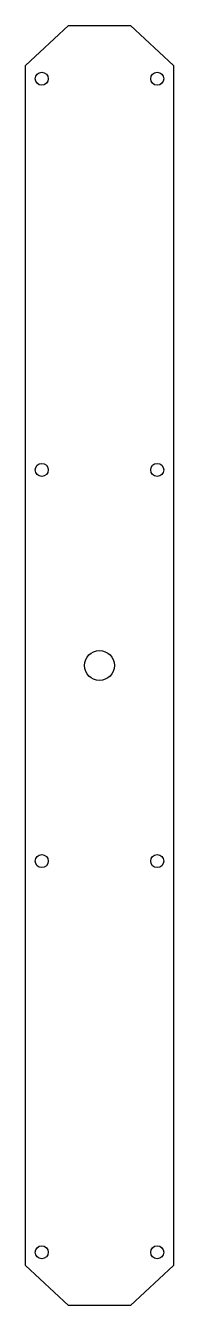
# Model space of a CAD drawing. Header units: metres. Extents: x 0 to 56, y -467 to 15.
import ezdxf

# ---------------------------------------------------------------- set-up
doc = ezdxf.new("R2010")
doc.units = ezdxf.units.M

msp = doc.modelspace()

# ---------------------------------------------------------------- linework, layer by layer
for p, q in [((0, 0), (16.22, 15)), ((16.22, 15), (39.47, 15)), ((39.47, 15), (55.69, 0)), ((0, -452), (0, 0)), ((0, 0), (0, 0)), ((55.69, 0), (55.69, -452)), ((16.22, -467), (0, -452)), ((55.69, -452), (39.47, -467)), ((39.47, -467), (16.22, -467))]:
    msp.add_line(p, q)
for centre, radius in [((6.1, -5), 2.45), ((49.58, -5), 2.45), ((6.1, -152.33), 2.45), ((49.58, -152.33), 2.45), ((27.84, -226), 5.65), ((6.1, -299.67), 2.45), ((49.58, -299.67), 2.45), ((6.1, -447), 2.45), ((49.58, -447), 2.45)]:
    msp.add_circle(centre, radius)

doc.saveas('drawing.dxf')
